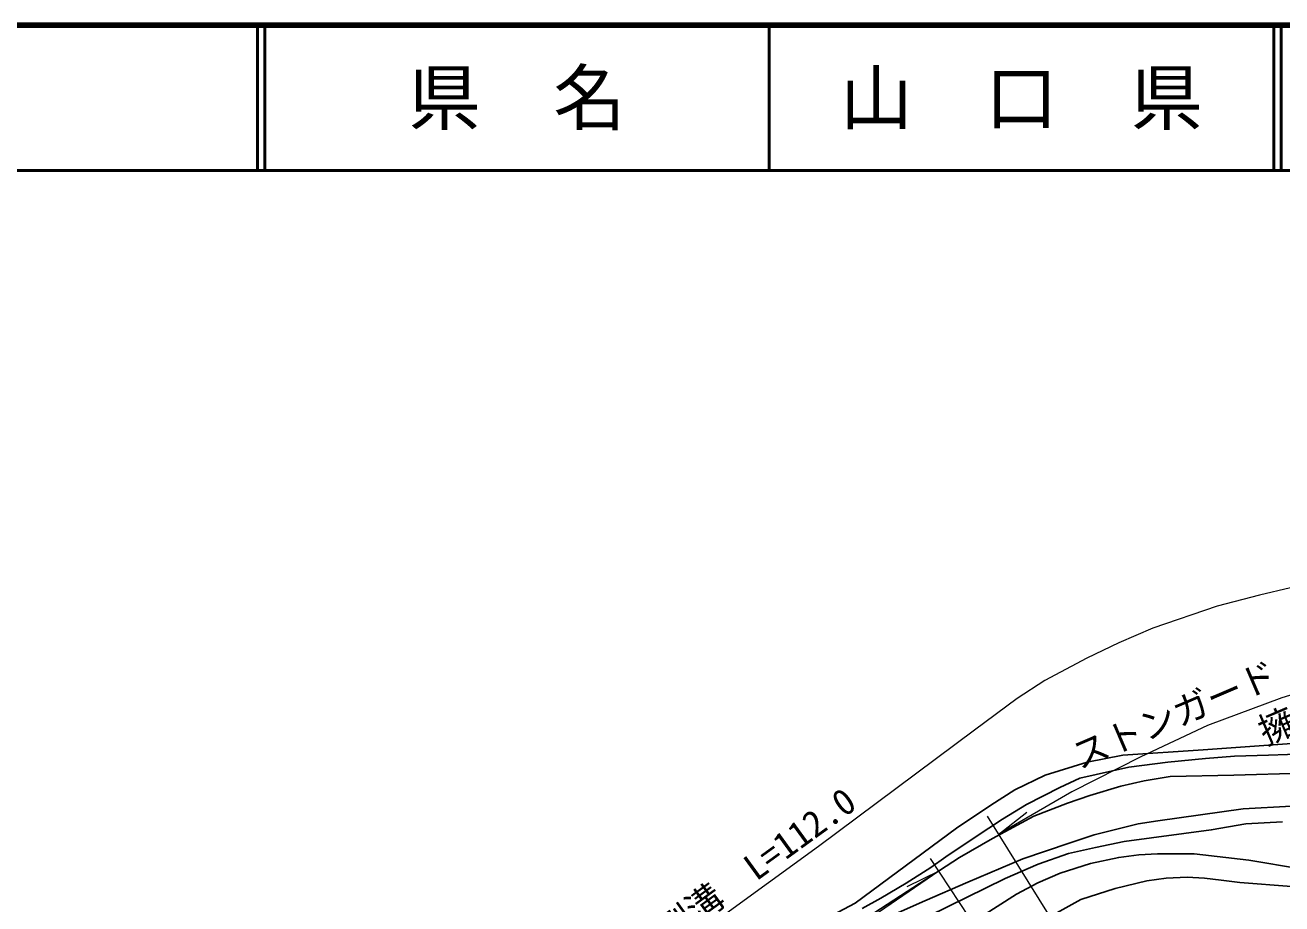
# Model space of a CAD drawing. Units: millimetres at full size, sheet at 1:1000; details may follow other scales. Extents: x 40000 to 680000, y 20000 to 380000.
# Drawn here: x 281746 to 368307, y 319480 to 380000 of the extents above; entities that cross this region are included whole.
import ezdxf
from ezdxf.enums import TextEntityAlignment as Align

# ---------------------------------------------------------------- set-up
doc = ezdxf.new("R2010")
doc.units = ezdxf.units.MM
doc.header["$LTSCALE"] = 1000
for name, color, linetype, lineweight in [('M-BGD', 7, 'Continuous', 25), ('M-STR-HTXT', 7, 'Continuous', 13), ('M-TTL', 2, 'Continuous', 140), ('M-TTL-LINE', 7, 'Continuous', 50)]:
    doc.layers.add(name, color=color, linetype=linetype, lineweight=lineweight)
doc.layers.add('M-TTL-TXT', color=7, linetype='Continuous')
doc.styles.add('ＭＳ ゴシック', font='')
doc.styles.get('ＭＳ ゴシック').set_extended_font_data('MS Gothic')

msp = doc.modelspace()

# ---------------------------------------------------------------- linework, layer by layer
at = {"layer": 'M-BGD'}
for points in [[(370611, 330651), (362889, 330098), (357356, 329728), (354891, 329245), (352011, 328347), (349911, 327338), (348260, 326288), (345905, 324683), (338917, 319531), (336631, 318314), (333162, 316465), (330121, 314789), (328941, 314025), (327716, 313010), (326588, 311866), (325477, 310456), (324655, 309020), (323960, 307654), (322847, 305452), (321410, 302300), (320645, 300100)], [(339391, 319169), (340691, 319884), (342437, 320907), (344139, 321980), (345160, 322730), (347190, 324076), (349062, 325319), (350729, 326322), (353003, 327495), (354383, 328131), (357756, 328892), (360457, 329241), (363051, 329485), (365047, 329660), (367378, 329713), (370010, 329804)], [(369710, 328480), (365005, 328342), (360615, 328255), (358818, 327945), (357224, 327596), (355082, 326945), (353541, 326409), (351219, 325517), (348386, 323984), (346099, 322676), (339733, 318535), (336670, 316999), (334877, 315989), (333842, 315442), (332667, 314537), (330753, 313102), (329778, 312258), (328491, 310839), (327090, 308925), (326054, 307220), (325106, 305455), (323957, 303053), (323060, 300894), (322374, 298678)], [(323442, 298804), (324244, 301042), (325168, 302975), (326318, 305050), (327576, 307066), (328651, 308708), (329683, 309905), (330374, 310741), (331928, 312228), (333189, 313387), (335144, 314918), (337442, 316488), (340007, 317910), (341694, 318794), (343718, 319698), (346682, 320965), (350460, 322572), (353661, 323667), (355390, 324242), (358416, 325003), (359760, 325203), (365651, 326027), (368979, 326200)], [(368346, 325123), (365818, 324982), (363441, 324570), (357439, 323770), (355469, 323362), (353614, 322947), (351518, 322219), (349248, 321225), (342663, 317995), (339987, 316449), (337641, 314975), (336885, 314452), (336048, 313839), (334654, 312751), (333402, 311781), (331278, 309782), (329843, 308206), (329030, 307095), (328026, 305658), (326549, 303329), (325419, 300877), (324742, 298957)], [(326459, 299159), (327467, 300851), (329211, 304053), (329924, 305318), (331757, 307884), (333066, 309412), (334358, 310604), (335249, 311332), (336734, 312251), (339644, 313875), (342503, 315462), (347611, 318604), (350041, 320138), (351493, 320932), (353043, 321598), (355128, 322249), (357072, 322676), (358451, 322850), (359751, 322925), (362267, 322928), (366026, 322482), (369593, 321887)], [(368975, 320680), (365420, 320956), (364134, 321101), (362970, 321239), (361784, 321308), (360341, 321260), (359001, 321062), (356825, 320542), (354453, 319782), (352189, 318517)]]:
    msp.add_lwpolyline(points, dxfattribs=at)
at = {"layer": 'M-STR-HTXT'}
for p, q in [((354489, 315147), (348024, 325521)), ((348802, 324272), (350733, 325789)), ((351055, 312111), (344103, 322595)), ((344670, 321740), (342472, 320647))]:
    msp.add_line(p, q, dxfattribs=at)
for points in [[(391216, 341553), (387114, 342174), (382755, 342411), (380028, 342434), (376721, 342309), (374152, 342106), (371682, 341777), (368910, 341235), (366769, 340748), (363848, 339978), (359429, 338466), (357077, 337464), (354869, 336411), (351984, 334862), (350068, 333614), (347147, 331440), (336391, 323439), (326053, 315931), (306285, 301486), (301109, 297836), (294881, 293703), (286308, 288228), (281419, 285689)], [(393245, 335920), (389269, 336602), (384973, 336713), (381450, 336440), (378216, 336071), (375084, 335517), (371986, 334794), (368310, 333679), (363189, 331762), (358604, 329609), (353845, 327202), (348802, 324272)], [(344670, 321740), (335999, 315794), (327103, 309315), (318412, 302840), (316121, 301149), (305096, 292827), (299924, 289634), (292722, 284956), (284355, 280035)]]:
    msp.add_lwpolyline(points, dxfattribs=at)
at = {"layer": 'M-TTL'}
msp.add_line((680000, 380000), (40000, 380000), dxfattribs=at)
at = {"layer": 'M-TTL-LINE'}
for p, q in [((297750, 380000), (297750, 370000)), ((298250, 380000), (298250, 370000)), ((333000, 380000), (333000, 370000)), ((367750, 380000), (367750, 370000)), ((368250, 380000), (368250, 370000)), ((40000, 370000), (680000, 370000))]:
    msp.add_line(p, q, dxfattribs=at)

# ---------------------------------------------------------------- texts
at = {"layer": 'M-STR-HTXT', "style": 'ＭＳ ゴシック'}
for s, rotation, p in [('ストンガード', 23.143, (354575, 328212)), ('擁壁', 23.143, (367404, 329896)), ('側溝  L=112.0', 35.991, (326358, 316153))]:
    msp.add_text(s, height=1833, rotation=rotation, dxfattribs=at).set_placement(p, align=Align.BOTTOM_LEFT)
at = {"layer": 'M-TTL-TXT', "style": 'ＭＳ ゴシック'}
for s, p in [('県\u3000名', (315625, 375000)), ('山\u3000口\u3000県', (350375, 375000))]:
    msp.add_text(s, height=3666, dxfattribs=at).set_placement(p, align=Align.MIDDLE_CENTER)

doc.saveas('drawing.dxf')
